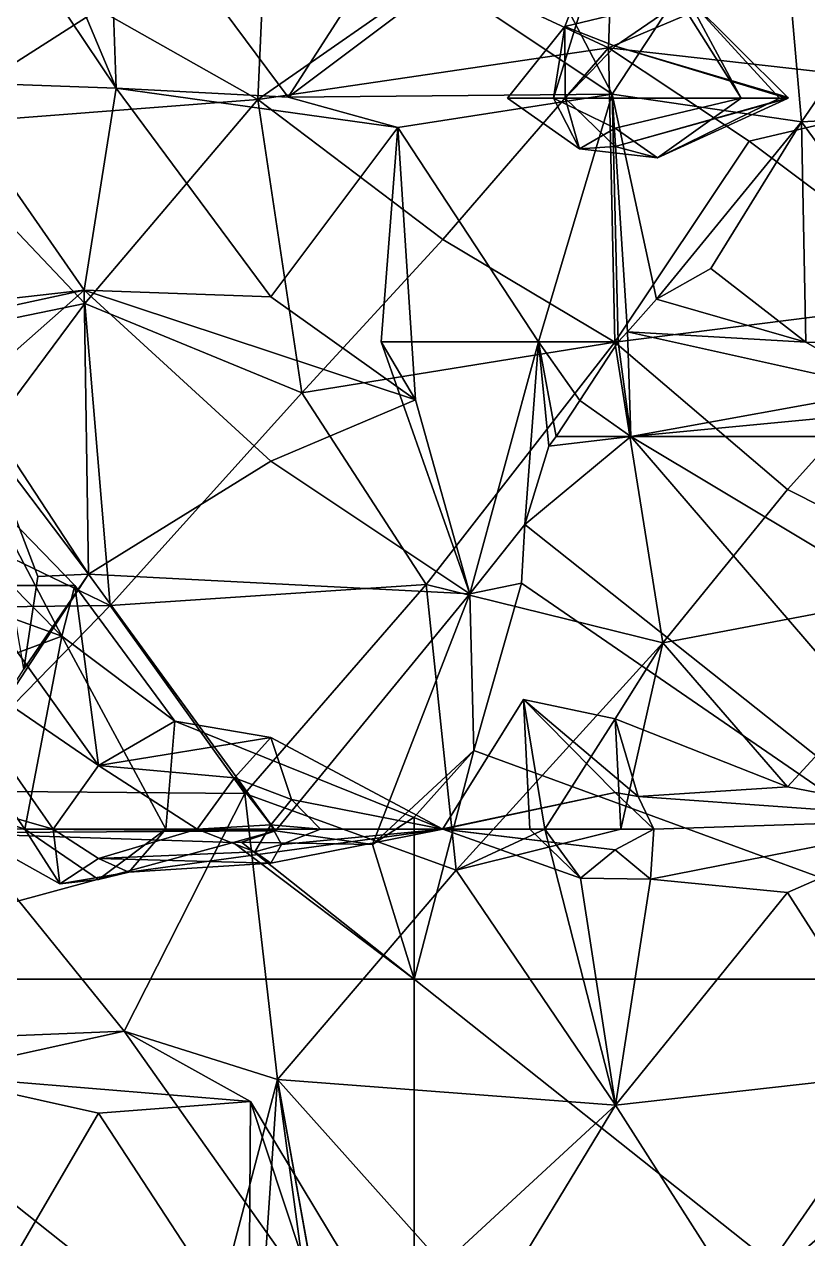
# Model space of a CAD drawing. Extents: x 290034 to 295698, y 4553723 to 4561693.
# Drawn here: x 291691.5 to 291748.8, y 4554012.7 to 4554101.5 of the extents above; entities that cross this region are included whole.
import ezdxf

# ---------------------------------------------------------------- set-up
doc = ezdxf.new("R2010")
doc.units = 0
doc.layers.add('Au_ppm_Pref_-_0_2', color=7, linetype='CONTINUOUS')

msp = doc.modelspace()

# ---------------------------------------------------------------- linework, layer by layer
at = {"layer": 'Au_ppm_Pref_-_0_2'}
for points in [[(291709.503, 4554116.492, 1829.419), (291696.921, 4554102.557, 1831.475), (291708.566, 4554095.966, 1835.705)], [(291723.932, 4554116.558, 1894.57), (291710.797, 4554096.148, 1894.016), (291697.613, 4554113.885, 1894.319)], [(291709.503, 4554116.492, 1829.419), (291708.566, 4554095.966, 1835.705), (291722.12, 4554105.405, 1832.424)], [(291723.932, 4554116.558, 1894.57), (291722.12, 4554104.634, 1891.561), (291710.797, 4554096.148, 1894.016)], [(291734.504, 4554096.354, 1893.742), (291722.12, 4554104.634, 1891.561), (291723.932, 4554116.558, 1894.57)], [(291746.575, 4554114.72, 1893.783), (291734.504, 4554096.354, 1893.742), (291723.932, 4554116.558, 1894.57)], [(291684.945, 4554115.368, 1829.59), (291683.573, 4554094.054, 1833.164), (291696.921, 4554102.557, 1831.475)], [(291734.504, 4554096.354, 1893.742), (291746.575, 4554114.72, 1893.783), (291748.337, 4554094.337, 1899.527)], [(291746.575, 4554114.72, 1893.783), (291759.918, 4554111.254, 1899.707), (291748.337, 4554094.337, 1899.527)], [(291698.202, 4554096.785, 1888.341), (291686.738, 4554113.885, 1888.705), (291697.613, 4554113.885, 1894.319)], [(291686.738, 4554113.885, 1888.705), (291698.202, 4554096.785, 1888.341), (291691.923, 4554111.764, 1884.096)], [(291710.797, 4554096.148, 1894.016), (291698.202, 4554096.785, 1888.341), (291697.613, 4554113.885, 1894.319)], [(291734.231, 4554099.75, 1835.98), (291734.705, 4554113.82, 1829.286), (291722.12, 4554105.405, 1832.424)], [(291747.318, 4554105.291, 1832.387), (291734.705, 4554113.82, 1829.286), (291734.231, 4554099.75, 1835.98)], [(291673.538, 4554111.35, 1881.065), (291691.923, 4554111.764, 1884.096), (291685.273, 4554097.253, 1882.135)], [(291691.923, 4554111.764, 1884.096), (291698.202, 4554096.785, 1888.341), (291685.273, 4554097.253, 1882.135)], [(291734.719, 4554110.69, 1866.013), (291730.199, 4554096.067, 1868.757), (291731.022, 4554101.296, 1870.887)], [(291734.719, 4554110.69, 1866.013), (291743.938, 4554096.067, 1866.541), (291730.199, 4554096.067, 1868.757)], [(291734.719, 4554110.69, 1866.013), (291731.022, 4554101.296, 1870.887), (291739.96, 4554103.48, 1870.887)], [(291734.719, 4554110.69, 1866.013), (291739.96, 4554103.48, 1870.887), (291743.938, 4554096.067, 1866.541)], [(291773.721, 4554095.682, 1900.318), (291748.337, 4554094.337, 1899.527), (291759.918, 4554111.254, 1899.707)], [(291757.745, 4554106.424, 1827.849), (291747.318, 4554105.291, 1832.387), (291760.831, 4554096.75, 1835.52)], [(291708.566, 4554095.966, 1835.705), (291734.231, 4554099.75, 1835.98), (291722.12, 4554105.405, 1832.424)], [(291734.504, 4554096.354, 1893.742), (291710.797, 4554096.148, 1894.016), (291722.12, 4554104.634, 1891.561)], [(291747.318, 4554105.291, 1832.387), (291734.231, 4554099.75, 1835.98), (291760.831, 4554096.75, 1835.52)], [(291731.022, 4554101.296, 1870.887), (291734.719, 4554099.876, 1872.157), (291739.96, 4554103.48, 1870.887)], [(291747.318, 4554096.131, 1876.806), (291739.96, 4554103.48, 1870.887), (291734.719, 4554099.876, 1872.157)], [(291747.318, 4554096.131, 1876.806), (291746.739, 4554096.067, 1870.887), (291739.96, 4554103.48, 1870.887)], [(291739.96, 4554103.48, 1870.887), (291746.739, 4554096.067, 1870.887), (291743.938, 4554096.067, 1866.541)], [(291708.566, 4554095.966, 1835.705), (291696.921, 4554102.557, 1831.475), (291683.573, 4554094.054, 1833.164)], [(291731.022, 4554101.296, 1870.887), (291726.842, 4554096.067, 1870.887), (291731.059, 4554096.067, 1872.613)], [(291731.022, 4554101.296, 1870.887), (291730.199, 4554096.067, 1868.757), (291726.842, 4554096.067, 1870.887)], [(291731.022, 4554101.296, 1870.887), (291731.059, 4554096.067, 1872.613), (291734.719, 4554099.876, 1872.157)], [(291708.566, 4554095.966, 1835.705), (291722.12, 4554085.732, 1837.746), (291734.231, 4554099.75, 1835.98)], [(291734.697, 4554078.225, 1841.257), (291734.231, 4554099.75, 1835.98), (291722.12, 4554085.732, 1837.746)], [(291747.267, 4554096.067, 1876.827), (291734.719, 4554099.876, 1872.157), (291731.059, 4554096.067, 1872.613)], [(291734.697, 4554078.225, 1841.257), (291744.51, 4554092.915, 1838.816), (291734.231, 4554099.75, 1835.98)], [(291734.231, 4554099.75, 1835.98), (291744.51, 4554092.915, 1838.816), (291760.831, 4554096.75, 1835.52)], [(291747.318, 4554096.131, 1876.806), (291734.719, 4554099.876, 1872.157), (291747.301, 4554096.092, 1876.827)], [(291747.267, 4554096.067, 1876.827), (291747.301, 4554096.092, 1876.827), (291734.719, 4554099.876, 1872.157)], [(291685.273, 4554097.253, 1882.135), (291695.88, 4554082.035, 1883.537), (291684.275, 4554080.712, 1888.392)], [(291685.273, 4554097.253, 1882.135), (291698.202, 4554096.785, 1888.341), (291695.88, 4554082.035, 1883.537)], [(291698.202, 4554096.785, 1888.341), (291709.521, 4554081.537, 1887.609), (291695.88, 4554082.035, 1883.537)], [(291709.521, 4554081.537, 1887.609), (291698.202, 4554096.785, 1888.341), (291718.826, 4554093.919, 1889.021)], [(291710.797, 4554096.148, 1894.016), (291718.826, 4554093.919, 1889.021), (291698.202, 4554096.785, 1888.341)], [(291759.895, 4554081.414, 1841.738), (291760.831, 4554096.75, 1835.52), (291744.51, 4554092.915, 1838.816)], [(291683.573, 4554094.054, 1833.164), (291695.911, 4554081.058, 1836.566), (291708.566, 4554095.966, 1835.705)], [(291695.911, 4554081.058, 1836.566), (291711.783, 4554074.521, 1838.881), (291708.566, 4554095.966, 1835.705)], [(291708.566, 4554095.966, 1835.705), (291711.783, 4554074.521, 1838.881), (291722.12, 4554085.732, 1837.746)], [(291734.504, 4554096.354, 1893.742), (291718.826, 4554093.919, 1889.021), (291710.797, 4554096.148, 1894.016)], [(291734.504, 4554096.354, 1893.742), (291729.099, 4554078.249, 1893.494), (291718.826, 4554093.919, 1889.021)], [(291731.059, 4554096.067, 1872.613), (291726.842, 4554096.067, 1870.887), (291732.095, 4554092.357, 1870.887)], [(291726.842, 4554096.067, 1870.887), (291730.199, 4554096.067, 1868.757), (291732.095, 4554092.357, 1870.887)], [(291734.943, 4554078.249, 1896.848), (291729.099, 4554078.249, 1893.494), (291734.504, 4554096.354, 1893.742)], [(291732.095, 4554092.357, 1870.887), (291730.199, 4554096.067, 1868.757), (291734.719, 4554093.875, 1870.156)], [(291743.938, 4554096.067, 1866.541), (291734.719, 4554093.875, 1870.156), (291730.199, 4554096.067, 1868.757)], [(291747.267, 4554096.067, 1876.827), (291731.059, 4554096.067, 1872.613), (291734.719, 4554092.536, 1872.064)], [(291731.059, 4554096.067, 1872.613), (291732.095, 4554092.357, 1870.887), (291734.719, 4554092.536, 1872.064)], [(291735.611, 4554078.992, 1897.114), (291734.504, 4554096.354, 1893.742), (291737.744, 4554081.364, 1897.964)], [(291734.943, 4554078.249, 1896.848), (291734.504, 4554096.354, 1893.742), (291735.611, 4554078.992, 1897.114)], [(291737.744, 4554081.364, 1897.964), (291734.504, 4554096.354, 1893.742), (291748.337, 4554094.337, 1899.527)], [(291747.267, 4554096.067, 1876.827), (291734.719, 4554092.536, 1872.064), (291747.303, 4554096.045, 1876.827)], [(291737.803, 4554091.706, 1870.887), (291734.719, 4554093.875, 1870.156), (291743.938, 4554096.067, 1866.541)], [(291747.318, 4554096.039, 1876.817), (291747.303, 4554096.045, 1876.827), (291734.719, 4554092.536, 1872.064)], [(291747.318, 4554096.039, 1876.817), (291734.719, 4554092.536, 1872.064), (291737.803, 4554091.706, 1870.887)], [(291747.318, 4554096.039, 1876.817), (291737.803, 4554091.706, 1870.887), (291746.739, 4554096.067, 1870.887)], [(291737.803, 4554091.706, 1870.887), (291743.938, 4554096.067, 1866.541), (291746.739, 4554096.067, 1870.887)], [(291747.318, 4554096.131, 1876.806), (291747.376, 4554096.067, 1876.8), (291746.739, 4554096.067, 1870.887)], [(291747.318, 4554096.039, 1876.817), (291746.739, 4554096.067, 1870.887), (291747.376, 4554096.067, 1876.8)], [(291747.267, 4554096.067, 1876.827), (291747.347, 4554096.064, 1876.834), (291747.301, 4554096.092, 1876.827)], [(291747.303, 4554096.045, 1876.827), (291747.347, 4554096.064, 1876.834), (291747.267, 4554096.067, 1876.827)], [(291747.347, 4554096.064, 1876.834), (291747.318, 4554096.131, 1876.806), (291747.301, 4554096.092, 1876.827)], [(291747.303, 4554096.045, 1876.827), (291747.318, 4554096.039, 1876.817), (291747.347, 4554096.064, 1876.834)], [(291747.347, 4554096.064, 1876.834), (291747.376, 4554096.067, 1876.8), (291747.318, 4554096.131, 1876.806)], [(291747.347, 4554096.064, 1876.834), (291747.318, 4554096.039, 1876.817), (291747.376, 4554096.067, 1876.8)], [(291760.175, 4554078.209, 1899.092), (291748.337, 4554094.337, 1899.527), (291773.721, 4554095.682, 1900.318)], [(291695.911, 4554081.058, 1836.566), (291683.573, 4554094.054, 1833.164), (291672.673, 4554076.285, 1834.3)], [(291709.521, 4554081.537, 1887.609), (291718.826, 4554093.919, 1889.021), (291720.109, 4554074.008, 1885.128)], [(291729.099, 4554078.249, 1893.494), (291717.605, 4554078.249, 1888.705), (291718.826, 4554093.919, 1889.021)], [(291718.826, 4554093.919, 1889.021), (291717.605, 4554078.249, 1888.705), (291720.109, 4554074.008, 1885.128)], [(291732.095, 4554092.357, 1870.887), (291734.719, 4554093.875, 1870.156), (291737.803, 4554091.706, 1870.887)], [(291737.744, 4554081.364, 1897.964), (291748.337, 4554094.337, 1899.527), (291741.719, 4554083.605, 1899.069)], [(291741.719, 4554083.605, 1899.069), (291748.337, 4554094.337, 1899.527), (291748.663, 4554078.23, 1898.959)], [(291748.663, 4554078.23, 1898.959), (291748.337, 4554094.337, 1899.527), (291760.175, 4554078.209, 1899.092)], [(291734.719, 4554092.536, 1872.064), (291732.095, 4554092.357, 1870.887), (291737.803, 4554091.706, 1870.887)], [(291734.697, 4554078.225, 1841.257), (291759.895, 4554081.414, 1841.738), (291744.51, 4554092.915, 1838.816)], [(291734.697, 4554078.225, 1841.257), (291722.12, 4554085.732, 1837.746), (291711.783, 4554074.521, 1838.881)], [(291737.744, 4554081.364, 1897.964), (291741.719, 4554083.605, 1899.069), (291748.663, 4554078.23, 1898.959)], [(291684.275, 4554080.712, 1888.392), (291695.88, 4554082.035, 1883.537), (291685.048, 4554079.696, 1888.461)], [(291695.88, 4554082.035, 1883.537), (291687.429, 4554074.597, 1888.598), (291685.048, 4554079.696, 1888.461)], [(291695.88, 4554082.035, 1883.537), (291696.181, 4554061.256, 1887.929), (291687.429, 4554074.597, 1888.598)], [(291709.521, 4554081.537, 1887.609), (291720.109, 4554074.008, 1885.128), (291695.88, 4554082.035, 1883.537)], [(291695.88, 4554082.035, 1883.537), (291709.521, 4554069.531, 1885.799), (291696.181, 4554061.256, 1887.929)], [(291720.109, 4554074.008, 1885.128), (291709.521, 4554069.531, 1885.799), (291695.88, 4554082.035, 1883.537)], [(291734.697, 4554078.225, 1841.257), (291747.318, 4554067.458, 1843.533), (291759.895, 4554081.414, 1841.738)], [(291747.318, 4554067.458, 1843.533), (291761.012, 4554060.553, 1846.622), (291759.895, 4554081.414, 1841.738)], [(291695.911, 4554081.058, 1836.566), (291672.673, 4554076.285, 1834.3), (291684.322, 4554065.447, 1836.923)], [(291695.911, 4554081.058, 1836.566), (291684.322, 4554065.447, 1836.923), (291697.762, 4554058.96, 1839.563)], [(291695.911, 4554081.058, 1836.566), (291697.762, 4554058.96, 1839.563), (291711.783, 4554074.521, 1838.881)], [(291737.744, 4554081.364, 1897.964), (291748.663, 4554078.23, 1898.959), (291735.611, 4554078.992, 1897.114)], [(291735.611, 4554078.992, 1897.114), (291735.859, 4554071.337, 1895.47), (291734.943, 4554078.249, 1896.848)], [(291735.611, 4554078.992, 1897.114), (291748.663, 4554078.23, 1898.959), (291754.722, 4554074.738, 1899.126)], [(291735.611, 4554078.992, 1897.114), (291754.722, 4554074.738, 1899.126), (291735.859, 4554071.337, 1895.47)], [(291734.697, 4554078.225, 1841.257), (291711.783, 4554074.521, 1838.881), (291720.897, 4554060.506, 1842.536)], [(291724.072, 4554059.821, 1888.528), (291717.605, 4554078.249, 1888.705), (291729.099, 4554078.249, 1893.494)], [(291724.072, 4554059.821, 1888.528), (291720.109, 4554074.008, 1885.128), (291717.605, 4554078.249, 1888.705)], [(291734.697, 4554078.225, 1841.257), (291720.897, 4554060.506, 1842.536), (291738.198, 4554056.24, 1845.957)], [(291728.113, 4554064.898, 1892.619), (291724.072, 4554059.821, 1888.528), (291729.099, 4554078.249, 1893.494)], [(291729.869, 4554070.617, 1894.362), (291728.113, 4554064.898, 1892.619), (291729.099, 4554078.249, 1893.494)], [(291730.406, 4554071.337, 1894.63), (291729.099, 4554078.249, 1893.494), (291732.126, 4554073.957, 1895.47)], [(291729.099, 4554078.249, 1893.494), (291730.406, 4554071.337, 1894.63), (291729.869, 4554070.617, 1894.362)], [(291732.126, 4554073.957, 1895.47), (291729.099, 4554078.249, 1893.494), (291734.943, 4554078.249, 1896.848)], [(291734.943, 4554078.249, 1896.848), (291735.859, 4554071.337, 1895.47), (291732.126, 4554073.957, 1895.47)], [(291734.697, 4554078.225, 1841.257), (291738.198, 4554056.24, 1845.957), (291747.318, 4554067.458, 1843.533)], [(291760.175, 4554078.209, 1899.092), (291754.722, 4554074.738, 1899.126), (291748.663, 4554078.23, 1898.959)], [(291696.181, 4554061.256, 1887.929), (291688.546, 4554071.337, 1888.63), (291687.429, 4554074.597, 1888.598)], [(291720.897, 4554060.506, 1842.536), (291711.783, 4554074.521, 1838.881), (291697.762, 4554058.96, 1839.563)], [(291754.722, 4554074.738, 1899.126), (291757.132, 4554073.349, 1899.192), (291735.859, 4554071.337, 1895.47)], [(291724.072, 4554059.821, 1888.528), (291709.521, 4554069.531, 1885.799), (291720.109, 4554074.008, 1885.128)], [(291732.126, 4554073.957, 1895.47), (291735.859, 4554071.337, 1895.47), (291730.406, 4554071.337, 1894.63)], [(291757.132, 4554073.349, 1899.192), (291760.677, 4554071.337, 1899.297), (291735.859, 4554071.337, 1895.47)], [(291692.479, 4554061.091, 1888.647), (291691.452, 4554054.311, 1888.151), (291688.546, 4554071.337, 1888.63)], [(291688.546, 4554071.337, 1888.63), (291696.181, 4554061.256, 1887.929), (291692.479, 4554061.091, 1888.647)], [(291735.859, 4554071.337, 1895.47), (291728.113, 4554064.898, 1892.619), (291729.869, 4554070.617, 1894.362)], [(291770, 4554031.652, 1890.52), (291728.113, 4554064.898, 1892.619), (291735.859, 4554071.337, 1895.47)], [(291735.859, 4554071.337, 1895.47), (291729.869, 4554070.617, 1894.362), (291730.406, 4554071.337, 1894.63)], [(291770, 4554050.886, 1895.47), (291735.859, 4554071.337, 1895.47), (291760.677, 4554071.337, 1899.297)], [(291735.859, 4554071.337, 1895.47), (291770, 4554050.886, 1895.47), (291770, 4554031.652, 1890.52)], [(291724.072, 4554059.821, 1888.528), (291696.181, 4554061.256, 1887.929), (291709.521, 4554069.531, 1885.799)], [(291738.198, 4554056.24, 1845.957), (291761.012, 4554060.553, 1846.622), (291747.318, 4554067.458, 1843.533)], [(291684.322, 4554066.742, 1856.905), (291694.229, 4554056.732, 1855.571), (291683.993, 4554060.431, 1853.069)], [(291688.886, 4554066.885, 1859.009), (291694.229, 4554056.732, 1855.571), (291684.322, 4554066.742, 1856.905)], [(291688.886, 4554066.885, 1859.009), (291687.491, 4554060.431, 1860.502), (291695.2, 4554060.431, 1859.009)], [(291695.2, 4554060.431, 1859.009), (291694.229, 4554056.732, 1855.571), (291688.886, 4554066.885, 1859.009)], [(291669.381, 4554058.641, 1839.264), (291697.762, 4554058.96, 1839.563), (291684.322, 4554065.447, 1836.923)], [(291727.855, 4554060.614, 1892.399), (291724.072, 4554059.821, 1888.528), (291728.113, 4554064.898, 1892.619)], [(291770, 4554031.652, 1890.52), (291727.855, 4554060.614, 1892.399), (291728.113, 4554064.898, 1892.619)], [(291696.181, 4554061.256, 1887.929), (291684.031, 4554042.667, 1888.424), (291691.452, 4554054.311, 1888.151)], [(291709.871, 4554042.491, 1888.257), (291684.031, 4554042.667, 1888.424), (291696.181, 4554061.256, 1887.929)], [(291692.479, 4554061.091, 1888.647), (291696.181, 4554061.256, 1887.929), (291691.452, 4554054.311, 1888.151)], [(291724.072, 4554059.821, 1888.528), (291709.871, 4554042.491, 1888.257), (291696.181, 4554061.256, 1887.929)], [(291684.322, 4554053.019, 1856.538), (291683.993, 4554060.431, 1853.069), (291694.229, 4554056.732, 1855.571)], [(291684.322, 4554055.893, 1860.522), (291696.921, 4554047.263, 1860.559), (291687.491, 4554060.431, 1860.502)], [(291695.2, 4554060.431, 1859.009), (291687.491, 4554060.431, 1860.502), (291696.921, 4554047.263, 1860.559)], [(291695.2, 4554060.431, 1859.009), (291702.514, 4554050.523, 1859.009), (291694.229, 4554056.732, 1855.571)], [(291695.2, 4554060.431, 1859.009), (291696.921, 4554047.263, 1860.559), (291702.514, 4554050.523, 1859.009)], [(291720.897, 4554060.506, 1842.536), (291697.762, 4554058.96, 1839.563), (291707.619, 4554045.232, 1842.96)], [(291707.619, 4554045.232, 1842.96), (291723.074, 4554039.615, 1845.782), (291720.897, 4554060.506, 1842.536)], [(291723.074, 4554039.615, 1845.782), (291738.198, 4554056.24, 1845.957), (291720.897, 4554060.506, 1842.536)], [(291724.373, 4554048.362, 1891.793), (291724.072, 4554059.821, 1888.528), (291727.855, 4554060.614, 1892.399)], [(291770, 4554031.652, 1890.52), (291724.373, 4554048.362, 1891.793), (291727.855, 4554060.614, 1892.399)], [(291738.198, 4554056.24, 1845.957), (291747.318, 4554045.709, 1848.162), (291761.012, 4554060.553, 1846.622)], [(291761.012, 4554060.553, 1846.622), (291747.318, 4554045.709, 1848.162), (291759.571, 4554043.354, 1852.936)], [(291724.072, 4554059.821, 1888.528), (291716.959, 4554041.496, 1891.05), (291709.871, 4554042.491, 1888.257)], [(291724.072, 4554059.821, 1888.528), (291724.373, 4554048.362, 1891.793), (291716.959, 4554041.496, 1891.05)], [(291684.567, 4554045.422, 1842.018), (291697.762, 4554058.96, 1839.563), (291669.381, 4554058.641, 1839.264)], [(291684.567, 4554045.422, 1842.018), (291707.619, 4554045.232, 1842.96), (291697.762, 4554058.96, 1839.563)], [(291684.322, 4554053.019, 1856.538), (291694.229, 4554056.732, 1855.571), (291691.527, 4554042.613, 1856.466)], [(291701.853, 4554042.613, 1856.684), (291691.527, 4554042.613, 1856.466), (291694.229, 4554056.732, 1855.571)], [(291701.853, 4554042.613, 1856.684), (291694.229, 4554056.732, 1855.571), (291702.514, 4554050.523, 1859.009)], [(291684.322, 4554055.893, 1860.522), (291679.913, 4554046.547, 1859.009), (291693.592, 4554042.613, 1860.578)], [(291684.322, 4554055.893, 1860.522), (291693.592, 4554042.613, 1860.578), (291696.921, 4554047.263, 1860.559)], [(291735.124, 4554042.613, 1847.13), (291738.198, 4554056.24, 1845.957), (291723.074, 4554039.615, 1845.782)], [(291734.719, 4554050.683, 1850.38), (291747.318, 4554045.709, 1848.162), (291738.198, 4554056.24, 1845.957)], [(291734.719, 4554050.683, 1850.38), (291738.198, 4554056.24, 1845.957), (291735.124, 4554042.613, 1847.13)], [(291684.322, 4554053.019, 1856.538), (291691.527, 4554042.613, 1856.466), (291679.913, 4554046.547, 1859.009)], [(291734.719, 4554045.293, 1853.962), (291728.014, 4554052.096, 1853.069), (291722.12, 4554042.629, 1859.003)], [(291728.482, 4554042.613, 1853.069), (291722.12, 4554042.629, 1859.003), (291728.014, 4554052.096, 1853.069)], [(291728.014, 4554052.096, 1853.069), (291734.719, 4554045.293, 1853.962), (291736.408, 4554045.002, 1853.069)], [(291728.014, 4554052.096, 1853.069), (291734.719, 4554050.683, 1850.38), (291729.573, 4554042.613, 1850.643)], [(291728.014, 4554052.096, 1853.069), (291729.573, 4554042.613, 1850.643), (291728.482, 4554042.613, 1853.069)], [(291736.408, 4554045.002, 1853.069), (291734.719, 4554050.683, 1850.38), (291728.014, 4554052.096, 1853.069)], [(291709.521, 4554049.317, 1862.714), (291702.514, 4554050.523, 1859.009), (291696.921, 4554047.263, 1860.559)], [(291701.853, 4554042.613, 1856.684), (291702.514, 4554050.523, 1859.009), (291722.116, 4554042.619, 1859.009)], [(291709.521, 4554049.317, 1862.714), (291722.116, 4554042.619, 1859.009), (291702.514, 4554050.523, 1859.009)], [(291734.719, 4554050.683, 1850.38), (291735.124, 4554042.613, 1847.13), (291729.573, 4554042.613, 1850.643)], [(291734.719, 4554050.683, 1850.38), (291736.408, 4554045.002, 1853.069), (291747.318, 4554045.709, 1848.162)], [(291709.521, 4554049.317, 1862.714), (291696.921, 4554047.263, 1860.559), (291706.868, 4554046.366, 1864.948)], [(291711.049, 4554044.775, 1864.948), (291709.521, 4554049.317, 1862.714), (291706.868, 4554046.366, 1864.948)], [(291709.521, 4554049.317, 1862.714), (291711.049, 4554044.775, 1864.948), (291722.12, 4554042.615, 1859.009)], [(291709.521, 4554049.317, 1862.714), (291722.12, 4554042.615, 1859.009), (291722.116, 4554042.619, 1859.009)], [(291716.959, 4554041.496, 1891.05), (291724.373, 4554048.362, 1891.793), (291720, 4554043.498, 1891.579)], [(291724.373, 4554048.362, 1891.793), (291720, 4554031.652, 1890.964), (291720, 4554043.498, 1891.579)], [(291770, 4554031.652, 1890.52), (291720, 4554031.652, 1890.964), (291724.373, 4554048.362, 1891.793)], [(291704.142, 4554042.613, 1864.948), (291696.921, 4554047.263, 1860.559), (291693.592, 4554042.613, 1860.578)], [(291704.142, 4554042.613, 1864.948), (291706.868, 4554046.366, 1864.948), (291696.921, 4554047.263, 1860.559)], [(291694.092, 4554038.612, 1859.009), (291693.592, 4554042.613, 1860.578), (291679.913, 4554046.547, 1859.009)], [(291679.913, 4554046.547, 1859.009), (291691.527, 4554042.613, 1856.466), (291694.092, 4554038.612, 1859.009)], [(291704.142, 4554042.613, 1864.948), (291709.537, 4554042.922, 1865.447), (291706.868, 4554046.366, 1864.948)], [(291706.868, 4554046.366, 1864.948), (291709.537, 4554042.922, 1865.447), (291711.049, 4554044.775, 1864.948)], [(291698.791, 4554027.836, 1840.475), (291684.567, 4554045.422, 1842.018), (291668.95, 4554026.64, 1840.426)], [(291684.567, 4554045.422, 1842.018), (291698.791, 4554027.836, 1840.475), (291707.619, 4554045.232, 1842.96)], [(291710.016, 4554024.302, 1847.169), (291707.619, 4554045.232, 1842.96), (291698.791, 4554027.836, 1840.475)], [(291723.074, 4554039.615, 1845.782), (291707.619, 4554045.232, 1842.96), (291710.016, 4554024.302, 1847.169)], [(291734.719, 4554045.293, 1853.962), (291722.12, 4554042.629, 1859.003), (291722.122, 4554042.616, 1859.009)], [(291734.719, 4554045.293, 1853.962), (291722.122, 4554042.616, 1859.009), (291722.126, 4554042.613, 1859.009)], [(291734.719, 4554045.293, 1853.962), (291722.126, 4554042.613, 1859.009), (291737.547, 4554042.613, 1854.402)], [(291736.408, 4554045.002, 1853.069), (291734.719, 4554045.293, 1853.962), (291737.547, 4554042.613, 1854.402)], [(291736.408, 4554045.002, 1853.069), (291759.571, 4554043.354, 1852.936), (291747.318, 4554045.709, 1848.162)], [(291736.408, 4554045.002, 1853.069), (291737.547, 4554042.613, 1854.402), (291759.571, 4554043.354, 1852.936)], [(291711.049, 4554044.775, 1864.948), (291709.537, 4554042.922, 1865.447), (291713.17, 4554042.613, 1864.948)], [(291713.17, 4554042.613, 1864.948), (291722.12, 4554042.615, 1859.009), (291711.049, 4554044.775, 1864.948)], [(291720, 4554043.498, 1891.579), (291720, 4554031.652, 1890.964), (291716.959, 4554041.496, 1891.05)], [(291737.547, 4554042.613, 1854.402), (291737.31, 4554038.949, 1853.069), (291759.571, 4554043.354, 1852.936)], [(291737.31, 4554038.949, 1853.069), (291747.318, 4554037.979, 1848.675), (291759.571, 4554043.354, 1852.936)], [(291747.318, 4554037.979, 1848.675), (291755.764, 4554024.795, 1849.088), (291759.571, 4554043.354, 1852.936)], [(291685.114, 4554042.341, 1888.937), (291706.769, 4554041.638, 1889.703), (291670, 4554031.652, 1889.328)], [(291684.031, 4554042.667, 1888.424), (291709.871, 4554042.491, 1888.257), (291685.114, 4554042.341, 1888.937)], [(291685.114, 4554042.341, 1888.937), (291709.871, 4554042.491, 1888.257), (291706.769, 4554041.638, 1889.703)], [(291701.853, 4554042.613, 1856.684), (291696.921, 4554038.948, 1857.787), (291691.527, 4554042.613, 1856.466)], [(291694.092, 4554038.612, 1859.009), (291691.527, 4554042.613, 1856.466), (291696.921, 4554038.948, 1857.787)], [(291704.142, 4554042.613, 1864.948), (291693.592, 4554042.613, 1860.578), (291696.921, 4554040.482, 1859.719)], [(291694.092, 4554038.612, 1859.009), (291696.921, 4554040.482, 1859.719), (291693.592, 4554042.613, 1860.578)], [(291704.142, 4554042.613, 1864.948), (291696.921, 4554040.482, 1859.719), (291708.348, 4554040.954, 1864.948)], [(291701.853, 4554042.613, 1856.684), (291699.144, 4554039.47, 1859.009), (291696.921, 4554038.948, 1857.787)], [(291701.853, 4554042.613, 1856.684), (291722.119, 4554042.612, 1859.009), (291699.144, 4554039.47, 1859.009)], [(291709.521, 4554040.131, 1864.121), (291699.144, 4554039.47, 1859.009), (291722.119, 4554042.612, 1859.009)], [(291701.853, 4554042.613, 1856.684), (291722.116, 4554042.619, 1859.009), (291722.117, 4554042.613, 1859.007)], [(291701.853, 4554042.613, 1856.684), (291722.117, 4554042.613, 1859.007), (291722.119, 4554042.612, 1859.009)], [(291708.348, 4554040.954, 1864.948), (291709.537, 4554042.922, 1865.447), (291704.142, 4554042.613, 1864.948)], [(291706.769, 4554041.638, 1889.703), (291709.871, 4554042.491, 1888.257), (291707.391, 4554041.66, 1889.722)], [(291707.391, 4554041.66, 1889.722), (291709.871, 4554042.491, 1888.257), (291716.959, 4554041.496, 1891.05)], [(291710.31, 4554041.497, 1864.948), (291709.537, 4554042.922, 1865.447), (291708.348, 4554040.954, 1864.948)], [(291709.521, 4554040.131, 1864.121), (291722.119, 4554042.612, 1859.009), (291722.12, 4554042.613, 1859.009)], [(291709.521, 4554040.131, 1864.121), (291722.12, 4554042.613, 1859.009), (291710.31, 4554041.497, 1864.948)], [(291713.17, 4554042.613, 1864.948), (291709.537, 4554042.922, 1865.447), (291710.31, 4554041.497, 1864.948)], [(291713.17, 4554042.613, 1864.948), (291710.31, 4554041.497, 1864.948), (291722.12, 4554042.613, 1859.009)], [(291713.17, 4554042.613, 1864.948), (291722.121, 4554042.613, 1859.009), (291722.12, 4554042.615, 1859.009)], [(291713.17, 4554042.613, 1864.948), (291722.12, 4554042.613, 1859.009), (291722.121, 4554042.613, 1859.009)], [(291722.12, 4554042.629, 1859.003), (291722.117, 4554042.613, 1859.007), (291722.116, 4554042.619, 1859.009)], [(291722.12, 4554042.629, 1859.003), (291722.116, 4554042.619, 1859.009), (291722.122, 4554042.616, 1859.009)], [(291722.122, 4554042.616, 1859.009), (291722.116, 4554042.619, 1859.009), (291722.12, 4554042.615, 1859.009)], [(291728.482, 4554042.613, 1853.069), (291722.117, 4554042.613, 1859.007), (291722.12, 4554042.629, 1859.003)], [(291728.482, 4554042.613, 1853.069), (291722.12, 4554042.61, 1859.008), (291722.117, 4554042.613, 1859.007)], [(291722.117, 4554042.613, 1859.007), (291722.12, 4554042.61, 1859.008), (291722.119, 4554042.612, 1859.009)], [(291722.121, 4554042.612, 1859.009), (291722.12, 4554042.613, 1859.009), (291722.119, 4554042.612, 1859.009)], [(291722.12, 4554042.61, 1859.008), (291722.121, 4554042.612, 1859.009), (291722.119, 4554042.612, 1859.009)], [(291722.122, 4554042.616, 1859.009), (291722.12, 4554042.615, 1859.009), (291722.121, 4554042.613, 1859.009)], [(291728.482, 4554042.613, 1853.069), (291732.182, 4554039.026, 1853.069), (291722.12, 4554042.61, 1859.008)], [(291722.121, 4554042.612, 1859.009), (291722.121, 4554042.613, 1859.009), (291722.12, 4554042.613, 1859.009)], [(291734.719, 4554041.114, 1853.569), (291722.121, 4554042.612, 1859.009), (291722.12, 4554042.61, 1859.008)], [(291734.719, 4554041.114, 1853.569), (291722.12, 4554042.61, 1859.008), (291732.182, 4554039.026, 1853.069)], [(291722.126, 4554042.613, 1859.009), (291722.122, 4554042.616, 1859.009), (291722.121, 4554042.613, 1859.009)], [(291734.719, 4554041.114, 1853.569), (291722.126, 4554042.613, 1859.009), (291722.121, 4554042.612, 1859.009)], [(291722.121, 4554042.612, 1859.009), (291722.126, 4554042.613, 1859.009), (291722.121, 4554042.613, 1859.009)], [(291734.719, 4554041.114, 1853.569), (291737.547, 4554042.613, 1854.402), (291722.126, 4554042.613, 1859.009)], [(291729.573, 4554042.613, 1850.643), (291723.074, 4554039.615, 1845.782), (291734.744, 4554022.435, 1849.28)], [(291729.573, 4554042.613, 1850.643), (291735.124, 4554042.613, 1847.13), (291723.074, 4554039.615, 1845.782)], [(291728.482, 4554042.613, 1853.069), (291729.573, 4554042.613, 1850.643), (291732.182, 4554039.026, 1853.069)], [(291729.573, 4554042.613, 1850.643), (291734.744, 4554022.435, 1849.28), (291732.182, 4554039.026, 1853.069)], [(291737.31, 4554038.949, 1853.069), (291737.547, 4554042.613, 1854.402), (291734.719, 4554041.114, 1853.569)], [(291706.769, 4554041.638, 1889.703), (291720, 4554031.652, 1890.964), (291670, 4554031.652, 1889.328)], [(291707.391, 4554041.66, 1889.722), (291720, 4554031.652, 1890.964), (291706.769, 4554041.638, 1889.703)], [(291716.959, 4554041.496, 1891.05), (291720, 4554031.652, 1890.964), (291707.391, 4554041.66, 1889.722)], [(291708.348, 4554040.954, 1864.948), (291709.521, 4554040.131, 1864.121), (291710.31, 4554041.497, 1864.948)], [(291709.521, 4554040.131, 1864.121), (291708.348, 4554040.954, 1864.948), (291696.921, 4554040.482, 1859.719)], [(291737.31, 4554038.949, 1853.069), (291734.719, 4554041.114, 1853.569), (291732.182, 4554039.026, 1853.069)], [(291699.144, 4554039.47, 1859.009), (291696.921, 4554040.482, 1859.719), (291694.092, 4554038.612, 1859.009)], [(291709.521, 4554040.131, 1864.121), (291696.921, 4554040.482, 1859.719), (291699.144, 4554039.47, 1859.009)], [(291699.144, 4554039.47, 1859.009), (291694.092, 4554038.612, 1859.009), (291696.921, 4554038.948, 1857.787)], [(291734.744, 4554022.435, 1849.28), (291723.074, 4554039.615, 1845.782), (291710.016, 4554024.302, 1847.169)], [(291737.31, 4554038.949, 1853.069), (291732.182, 4554039.026, 1853.069), (291734.744, 4554022.435, 1849.28)], [(291737.31, 4554038.949, 1853.069), (291734.744, 4554022.435, 1849.28), (291747.318, 4554037.979, 1848.675)], [(291734.744, 4554022.435, 1849.28), (291755.764, 4554024.795, 1849.088), (291747.318, 4554037.979, 1848.675)], [(291670, 4554031.652, 1889.328), (291720, 4554031.652, 1890.964), (291720, 4553991.967, 1881.683)], [(291720, 4553991.967, 1881.683), (291670, 4553991.967, 1892.425), (291670, 4554031.652, 1889.328)], [(291720, 4554031.652, 1890.964), (291770, 4554031.652, 1890.52), (291770, 4553991.967, 1886.508)], [(291770, 4553991.967, 1886.508), (291720, 4553991.967, 1881.683), (291720, 4554031.652, 1890.964)], [(291668.95, 4554026.64, 1840.426), (291684.307, 4554024.663, 1835.144), (291698.791, 4554027.836, 1840.475)], [(291698.791, 4554027.836, 1840.475), (291684.307, 4554024.663, 1835.144), (291708.047, 4554022.711, 1835.251)], [(291710.016, 4554024.302, 1847.169), (291698.791, 4554027.836, 1840.475), (291712.962, 4554007.829, 1840.975)], [(291698.791, 4554027.836, 1840.475), (291708.047, 4554022.711, 1835.251), (291712.962, 4554007.829, 1840.975)], [(291696.921, 4554021.858, 1830.291), (291684.307, 4554024.663, 1835.144), (291686.457, 4554003.969, 1829.676)], [(291708.047, 4554022.711, 1835.251), (291684.307, 4554024.663, 1835.144), (291696.921, 4554021.858, 1830.291)], [(291734.744, 4554022.435, 1849.28), (291744.035, 4554007.894, 1848.983), (291755.764, 4554024.795, 1849.088)], [(291753.448, 4554016.127, 1853.069), (291755.764, 4554024.795, 1849.088), (291744.035, 4554007.894, 1848.983)], [(291708.838, 4554006.984, 1853.296), (291710.016, 4554024.302, 1847.169), (291705.457, 4554006.978, 1851.154)], [(291705.457, 4554006.978, 1851.154), (291710.016, 4554024.302, 1847.169), (291713.145, 4554006.978, 1847.13)], [(291711.91, 4554010.357, 1853.069), (291710.016, 4554024.302, 1847.169), (291708.838, 4554006.984, 1853.296)], [(291711.91, 4554010.357, 1853.069), (291722.12, 4554010.787, 1848.4), (291710.016, 4554024.302, 1847.169)], [(291722.12, 4554010.787, 1848.4), (291734.744, 4554022.435, 1849.28), (291710.016, 4554024.302, 1847.169)], [(291710.016, 4554024.302, 1847.169), (291712.962, 4554007.829, 1840.975), (291713.145, 4554006.978, 1847.13)], [(291696.921, 4554021.858, 1830.291), (291707.912, 4554005.043, 1829.426), (291708.047, 4554022.711, 1835.251)], [(291717.517, 4554006.978, 1835.251), (291708.047, 4554022.711, 1835.251), (291707.912, 4554005.043, 1829.426)], [(291717.517, 4554006.978, 1835.251), (291712.962, 4554007.829, 1840.975), (291708.047, 4554022.711, 1835.251)], [(291734.744, 4554022.435, 1849.28), (291722.12, 4554010.787, 1848.4), (291725.361, 4554006.978, 1848.658)], [(291734.744, 4554022.435, 1849.28), (291725.361, 4554006.978, 1848.658), (291744.035, 4554007.894, 1848.983)], [(291686.457, 4554003.969, 1829.676), (291707.912, 4554005.043, 1829.426), (291696.921, 4554021.858, 1830.291)], [(291745.632, 4554006.978, 1853.069), (291753.448, 4554016.127, 1853.069), (291744.035, 4554007.894, 1848.983)], [(291753.448, 4554016.127, 1853.069), (291745.632, 4554006.978, 1853.069), (291749.346, 4554005.211, 1858.546)]]:
    msp.add_3dface(points, dxfattribs=at)

doc.saveas('drawing.dxf')
